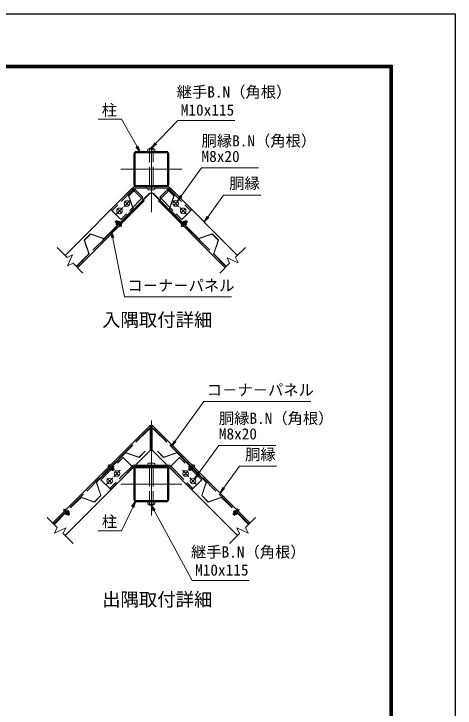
# Model space of a CAD drawing. Units: millimetres, scale not verified. Extents: x -6300 to 6300, y -4455 to 4455.
# Drawn here: x 3462 to 6300, y -13 to 4455 of the extents above; entities that cross this region are included whole.
import ezdxf
from ezdxf.enums import TextEntityAlignment as Align

# ---------------------------------------------------------------- set-up
doc = ezdxf.new("R2010")
doc.units = ezdxf.units.MM
doc.header["$LTSCALE"] = 20
doc.linetypes.add('DASHED', pattern=[7.5, 6, -1.5])
doc.linetypes.add('USER1', pattern=[50.8, 31.75, -6.35, 6.35, -6.35])
for name, color, linetype, lineweight in [('0-1_D-STR1', 1, 'Continuous', 25), ('0-2_D-BMK', 2, 'USER1', 13), ('0-3_D-STR3', 3, 'Continuous', 13), ('0-4_D-STR2', 7, 'Continuous', 13), ('0-6_D-STR-TXT', 7, 'Continuous', 13), ('0-7_D-TTL-TXT', 7, 'Continuous', 25), ('0-8_0', 7, 'Continuous', 25), ('0-A_D-TTL', 7, 'Continuous', 25)]:
    doc.layers.add(name, color=color, linetype=linetype, lineweight=lineweight)
doc.styles.add('ＭＳ ゴシック', font='')
doc.styles.get('ＭＳ ゴシック').set_extended_font_data('MS Gothic')

# ---------------------------------------------------------------- blocks, each defined once
blk = doc.blocks.new('_Open')
at = {"layer": '0-8_0'}
blk.add_line((-20, 3.333), (0, 0), dxfattribs=at)
blk.add_lwpolyline([(-20, -3.333), (0, 0), (-20, 0)], dxfattribs=at)

msp = doc.modelspace()

# ---------------------------------------------------------------- linework, layer by layer
at = {"layer": '0-1_D-STR1'}
for p, q in [((4233.53, 3553.75), (4233.53, 3357.55)), ((4240.73, 3553.75), (4240.73, 3357.55)), ((4444.13, 3568.15), (4247.93, 3568.15)), ((4444.13, 3560.95), (4247.93, 3560.95)), ((4451.33, 3357.55), (4451.33, 3553.75)), ((4458.53, 3357.55), (4458.53, 3553.75)), ((3791.15, 2900.77), (4220.8, 3330.42)), ((4300.35, 3250.87), (4220.8, 3330.42)), ((4247.93, 3350.35), (4444.13, 3350.35)), ((4247.93, 3343.15), (4444.13, 3343.15)), ((4391.71, 3250.87), (4471.26, 3330.42)), ((4900.74, 2900.94), (4471.26, 3330.42)), ((3870.78, 2821.31), (4300.35, 3250.87)), ((4821.27, 2821.31), (4391.71, 3250.87)), ((3711.68, 1178.73), (4340.4, 1807.45)), ((4340.4, 1648.35), (4340.4, 1807.45)), ((4980.37, 1178.73), (4351.65, 1807.45)), ((4351.65, 1648.35), (4351.65, 1807.45)), ((3791.15, 1099.09), (4340.4, 1648.35)), ((4900.91, 1099.09), (4351.65, 1648.35)), ((4233.53, 1527.07), (4233.53, 1330.87)), ((4240.73, 1527.07), (4240.73, 1330.87)), ((4444.13, 1541.47), (4247.93, 1541.47)), ((4444.13, 1534.27), (4247.93, 1534.27)), ((4451.33, 1330.87), (4451.33, 1527.07)), ((4458.53, 1330.87), (4458.53, 1527.07)), ((4247.93, 1323.67), (4444.13, 1323.67)), ((4247.93, 1316.47), (4444.13, 1316.47))]:
    msp.add_line(p, q, dxfattribs=at)
at = {"layer": '0-1_D-STR1', "linetype": 'DASHED'}
for p, q in [((3864.42, 2827.67), (4293.99, 3257.24)), ((4827.64, 2827.67), (4398.07, 3257.24)), ((3718.05, 1172.37), (4340.4, 1794.72)), ((4974.01, 1172.37), (4351.65, 1794.72))]:
    msp.add_line(p, q, dxfattribs=at)
at = {"layer": '0-1_D-STR1'}
for centre, radius, start, end in [((4247.93, 3553.75), 14.4, 90, 180), ((4247.93, 3553.75), 7.2, 90, 180), ((4444.13, 3553.75), 14.4, 0, 90), ((4444.13, 3553.75), 7.2, 0, 90), ((4247.93, 3357.55), 14.4, 180, 270), ((4247.93, 3357.55), 7.2, 180, 270), ((4444.13, 3357.55), 14.4, 270, 0), ((4444.13, 3357.55), 7.2, 270, 0), ((4247.93, 1527.07), 14.4, 90, 180), ((4247.93, 1527.07), 7.2, 90, 180), ((4444.13, 1527.07), 14.4, 0, 90), ((4444.13, 1527.07), 7.2, 0, 90), ((4247.93, 1330.87), 14.4, 180, 270), ((4247.93, 1330.87), 7.2, 180, 270), ((4444.13, 1330.87), 14.4, 270, 0), ((4444.13, 1330.87), 7.2, 270, 0)]:
    msp.add_arc(centre, radius, start, end, dxfattribs=at)
at = {"layer": '0-2_D-BMK'}
for p, q in [((4346.03, 3601.14), (4346.03, 3179.07)), ((4150.4, 3455.65), (4541.66, 3455.65)), ((4168.3, 3214.28), (4209.66, 3255.65)), ((4174.26, 3249.68), (4203.7, 3220.25)), ((4523.76, 3214.28), (4482.39, 3255.65)), ((4517.79, 3249.68), (4488.36, 3220.25)), ((4120.57, 3166.55), (4161.93, 3207.92)), ((4126.53, 3201.95), (4155.97, 3172.52)), ((4571.49, 3166.55), (4530.12, 3207.92)), ((4565.52, 3201.95), (4536.09, 3172.52)), ((4153.55, 3085.84), (4116.28, 3123.11)), ((4538.5, 3085.84), (4575.78, 3123.11)), ((4346.03, 1227.23), (4346.03, 1838.42)), ((4068.49, 1553.78), (4105.76, 1516.5)), ((4623.57, 1553.78), (4586.29, 1516.5)), ((4104.66, 1476.24), (4146.02, 1517.61)), ((4140.06, 1482.21), (4110.63, 1511.64)), ((4587.4, 1476.24), (4546.03, 1517.61)), ((4552, 1482.21), (4581.43, 1511.64)), ((4056.93, 1428.51), (4098.29, 1469.88)), ((4092.33, 1434.48), (4062.9, 1463.91)), ((4635.13, 1428.51), (4593.76, 1469.88)), ((4599.73, 1434.48), (4629.16, 1463.91)), ((4150.4, 1428.97), (4541.66, 1428.97)), ((3782.11, 1267.4), (3819.39, 1230.13)), ((4909.94, 1267.4), (4872.67, 1230.13))]:
    msp.add_line(p, q, dxfattribs=at)
at = {"layer": '0-3_D-STR3'}
for p, q in [((4364.59, 3586.15), (4327.47, 3586.15)), ((4334.78, 3588.4), (4337.03, 3591.78)), ((4334.78, 3586.15), (4334.78, 3588.4)), ((4334.78, 3588.4), (4357.28, 3588.4)), ((4334.99, 3568.15), (4334.99, 3584.12)), ((4337.03, 3591.78), (4355.03, 3591.78)), ((4337.03, 3586.15), (4337.03, 3591.78)), ((4355.03, 3586.15), (4355.03, 3591.78)), ((4355.03, 3591.78), (4357.28, 3588.4)), ((4357.07, 3568.15), (4357.07, 3584.12)), ((4357.28, 3586.15), (4357.28, 3588.4)), ((4368.11, 3568.15), (4323.95, 3568.15)), ((4292.4, 3274.74), (4228.76, 3338.38)), ((4239.82, 3343.15), (4452.24, 3343.15)), ((4239.82, 3333.03), (4452.24, 3333.03)), ((4312.77, 3333.03), (4312.77, 3343.15)), ((4326.9, 3321.78), (4365.15, 3321.78)), ((4380.9, 3333.03), (4380.9, 3343.15)), ((4399.66, 3274.74), (4463.3, 3338.38)), ((4134.89, 3085.41), (4153.98, 3104.5)), ((4135.52, 3084.77), (4134.89, 3085.41)), ((4137.56, 3120.2), (4135.36, 3119.62)), ((4154.62, 3103.87), (4153.98, 3104.5)), ((4537.44, 3103.87), (4538.08, 3104.5)), ((4557.17, 3085.41), (4538.08, 3104.5)), ((4554.5, 3120.2), (4556.69, 3119.62)), ((4556.53, 3084.77), (4557.17, 3085.41)), ((4067.43, 1535.75), (4068.07, 1535.11)), ((4068.07, 1535.11), (4087.16, 1554.2)), ((4086.52, 1554.84), (4087.16, 1554.2)), ((4456.43, 1551.6), (4235.63, 1551.6)), ((4456.43, 1541.47), (4235.63, 1541.47)), ((4365.15, 1562.85), (4326.9, 1562.85)), ((4605.54, 1554.84), (4604.9, 1554.2)), ((4623.99, 1535.11), (4604.9, 1554.2)), ((4624.63, 1535.75), (4623.99, 1535.11)), ((3781.69, 1248.73), (3800.78, 1267.82)), ((3800.14, 1268.46), (3800.78, 1267.82)), ((4863.79, 1268.46), (4863.15, 1267.82)), ((4910.37, 1248.73), (4891.28, 1267.82)), ((3781.05, 1249.37), (3781.69, 1248.73)), ((4911.01, 1249.37), (4910.37, 1248.73))]:
    msp.add_line(p, q, dxfattribs=at)
at = {"layer": '0-3_D-STR3', "linetype": 'DASHED'}
for p, q in [((4334.78, 3350.35), (4334.78, 3560.95)), ((4357.28, 3350.35), (4357.28, 3560.95)), ((4229.08, 3338.7), (4085.57, 3195.19)), ((4236.24, 3331.54), (4092.73, 3188.03)), ((4455.82, 3331.54), (4599.33, 3188.03)), ((4292.4, 3274.74), (4149.21, 3131.55)), ((4399.66, 3274.74), (4542.85, 3131.55)), ((4085.57, 3195.19), (4149.21, 3131.55)), ((4115.16, 3116.59), (4122.8, 3124.23)), ((4123.75, 3108), (4115.16, 3116.59)), ((4115.8, 3114.05), (4115.16, 3116.59)), ((4115.8, 3114.05), (4125.34, 3123.59)), ((4122.8, 3107.05), (4115.8, 3114.05)), ((4135.36, 3119.62), (4119.77, 3104.02)), ((4131.39, 3115.64), (4122.8, 3124.23)), ((4122.8, 3124.23), (4125.34, 3123.59)), ((4130.93, 3099.27), (4123.78, 3106.42)), ((4132.34, 3116.59), (4125.34, 3123.59)), ((4144.71, 3113.05), (4126.34, 3094.68)), ((4140.12, 3108.46), (4132.96, 3115.61)), ((4144.71, 3113.05), (4137.56, 3120.2)), ((4547.35, 3113.05), (4554.5, 3120.2)), ((4547.35, 3113.05), (4565.72, 3094.68)), ((4551.94, 3108.46), (4559.09, 3115.61)), ((4556.69, 3119.62), (4572.28, 3104.02)), ((4559.72, 3116.59), (4566.72, 3123.59)), ((4560.67, 3115.64), (4569.26, 3124.23)), ((4561.13, 3099.27), (4568.28, 3106.42)), ((4569.26, 3124.23), (4566.72, 3123.59)), ((4576.26, 3114.05), (4566.72, 3123.59)), ((4568.31, 3108), (4576.9, 3116.59)), ((4576.9, 3116.59), (4569.26, 3124.23)), ((4569.26, 3107.05), (4576.26, 3114.05)), ((4576.26, 3114.05), (4576.9, 3116.59)), ((4526.94, 1600.34), (4463.3, 1536.7)), ((4670.13, 1457.15), (4526.94, 1600.34)), ((4095.71, 1544.93), (4077.34, 1526.56)), ((4224.89, 1547.15), (4078.41, 1400.67)), ((4081.93, 1531.15), (4089.08, 1524)), ((4102.27, 1535.59), (4086.68, 1520)), ((4089.7, 1523.02), (4096.7, 1516.02)), ((4090.66, 1523.97), (4099.25, 1515.38)), ((4091.11, 1540.34), (4098.27, 1533.19)), ((4095.71, 1544.93), (4102.86, 1537.78)), ((4096.7, 1516.02), (4106.25, 1525.57)), ((4098.29, 1531.61), (4106.89, 1523.02)), ((4099.25, 1532.57), (4106.25, 1525.57)), ((4099.25, 1515.38), (4106.89, 1523.02)), ((4102.86, 1537.78), (4102.27, 1535.59)), ((4106.25, 1525.57), (4106.89, 1523.02)), ((4311.15, 1551.6), (4311.15, 1541.47)), ((4334.78, 1534.27), (4334.78, 1323.67)), ((4357.28, 1534.27), (4357.28, 1323.67)), ((4379.29, 1551.6), (4379.29, 1541.47)), ((4460.01, 1539.99), (4606.49, 1393.51)), ((4467.17, 1547.15), (4470.46, 1543.86)), ((4470.46, 1543.86), (4613.65, 1400.67)), ((4593.76, 1531.61), (4585.17, 1523.02)), ((4585.81, 1525.57), (4585.17, 1523.02)), ((4592.81, 1515.38), (4585.17, 1523.02)), ((4592.81, 1532.57), (4585.81, 1525.57)), ((4595.35, 1516.02), (4585.81, 1525.57)), ((4596.35, 1544.93), (4589.2, 1537.78)), ((4589.79, 1535.59), (4589.2, 1537.78)), ((4589.79, 1535.59), (4605.38, 1520)), ((4601.4, 1523.97), (4592.81, 1515.38)), ((4600.94, 1540.34), (4593.79, 1533.19)), ((4602.35, 1523.02), (4595.35, 1516.02)), ((4596.35, 1544.93), (4614.72, 1526.56)), ((4610.13, 1531.15), (4602.98, 1524)), ((4096.7, 1516.02), (4099.25, 1515.38)), ((4595.35, 1516.02), (4592.81, 1515.38)), ((4606.49, 1393.51), (4670.13, 1457.15)), ((4323.95, 1316.47), (4368.11, 1316.47)), ((4327.47, 1298.47), (4364.59, 1298.47)), ((4334.78, 1298.47), (4334.78, 1296.22)), ((4357.28, 1296.22), (4334.78, 1296.22)), ((4337.03, 1292.85), (4334.78, 1296.22)), ((4334.99, 1316.47), (4334.99, 1300.51)), ((4337.03, 1298.47), (4337.03, 1292.85)), ((4355.03, 1298.47), (4355.03, 1292.85)), ((4357.28, 1296.22), (4355.03, 1292.85)), ((4357.07, 1316.47), (4357.07, 1300.51)), ((4357.28, 1298.47), (4357.28, 1296.22)), ((3809.33, 1258.55), (3790.96, 1240.18)), ((3804.74, 1253.96), (3811.89, 1246.81)), ((3809.33, 1258.55), (3816.48, 1251.4)), ((3816.48, 1251.4), (3815.89, 1249.21)), ((4355.03, 1292.85), (4337.03, 1292.85)), ((4882.73, 1258.55), (4875.58, 1251.4)), ((4875.58, 1251.4), (4876.16, 1249.21)), ((4887.32, 1253.96), (4880.17, 1246.81)), ((4882.73, 1258.55), (4901.1, 1240.18)), ((3795.55, 1244.78), (3802.7, 1237.62)), ((3815.89, 1249.21), (3800.3, 1233.62)), ((3803.33, 1236.64), (3810.33, 1229.64)), ((3804.28, 1237.6), (3812.87, 1229)), ((3810.33, 1229.64), (3819.87, 1239.19)), ((3810.33, 1229.64), (3812.87, 1229)), ((3811.92, 1245.23), (3820.51, 1236.64)), ((3812.87, 1246.19), (3819.87, 1239.19)), ((3812.87, 1229), (3820.51, 1236.64)), ((3819.87, 1239.19), (3820.51, 1236.64)), ((4880.14, 1245.23), (4871.55, 1236.64)), ((4872.19, 1239.19), (4871.55, 1236.64)), ((4879.19, 1229), (4871.55, 1236.64)), ((4879.19, 1246.19), (4872.19, 1239.19)), ((4881.73, 1229.64), (4872.19, 1239.19)), ((4876.16, 1249.21), (4891.76, 1233.62)), ((4887.78, 1237.6), (4879.19, 1229)), ((4881.73, 1229.64), (4879.19, 1229)), ((4888.73, 1236.64), (4881.73, 1229.64)), ((4896.51, 1244.78), (4889.35, 1237.62))]:
    msp.add_line(p, q, dxfattribs=at)
at = {"layer": '0-3_D-STR3'}
for points in [[(4323.95, 3568.15), (4323.95, 3584.12), (4327.47, 3586.15)], [(4368.11, 3568.15), (4368.11, 3584.12), (4364.59, 3586.15)]]:
    msp.add_lwpolyline(points, dxfattribs=at)
at = {"layer": '0-3_D-STR3', "linetype": 'DASHED'}
for points in [[(4462.98, 3338.7), (4606.49, 3195.19), (4542.85, 3131.55)], [(4126.34, 3094.68), (4119.19, 3101.83), (4119.77, 3104.02)], [(4565.72, 3094.68), (4572.87, 3101.83), (4572.28, 3104.02)], [(4232.05, 1539.99), (4085.57, 1393.51), (4021.93, 1457.15), (4165.12, 1600.34), (4228.76, 1536.7)], [(4077.34, 1526.56), (4084.49, 1519.41), (4086.68, 1520)], [(4614.72, 1526.56), (4607.57, 1519.41), (4605.38, 1520)], [(4323.95, 1316.47), (4323.95, 1300.51), (4327.47, 1298.47)], [(4368.11, 1316.47), (4368.11, 1300.51), (4364.59, 1298.47)], [(3790.96, 1240.18), (3798.11, 1233.03), (3800.3, 1233.62)], [(4901.1, 1240.18), (4893.95, 1233.03), (4891.76, 1233.62)]]:
    msp.add_lwpolyline(points, dxfattribs=at)
at = {"layer": '0-3_D-STR3'}
for centre in [(4188.98, 3234.96), (4503.08, 3234.96), (4141.25, 3187.23), (4550.81, 3187.23), (4125.34, 1496.93), (4566.72, 1496.93), (4077.61, 1449.2), (4614.45, 1449.2)]:
    msp.add_circle(centre, 18, dxfattribs=at)
for centre, radius, start, end in [((4329.47, 3576.05), 9.78, 55.61587, 124.38413), ((4346.03, 3549.28), 36.54, 72.41211, 107.58789), ((4362.59, 3576.05), 9.78, 55.61587, 124.38413), ((4239.82, 3327.96), 15.19, 90, 135), ((4239.82, 3327.96), 5.06, 90, 135), ((4452.24, 3327.96), 15.19, 45, 90), ((4452.24, 3327.96), 5.06, 45, 90), ((4136.12, 3103.27), 18.5, 268.14261, 1.85739), ((4555.93, 3103.27), 18.5, 178.14261, 271.85739), ((4085.92, 1536.35), 18.5, 88.14261, 181.85739), ((4606.14, 1536.35), 18.5, 358.14261, 91.85739), ((3799.54, 1249.97), 18.5, 88.14261, 181.85739), ((4892.51, 1249.97), 18.5, 358.14261, 91.85739)]:
    msp.add_arc(centre, radius, start, end, dxfattribs=at)
at = {"layer": '0-3_D-STR3', "linetype": 'DASHED'}
for centre, radius, start, end in [((4124.84, 3100.77), 5.75, 100.61587, 169.38413), ((4142.86, 3096.53), 21.5, 117.41211, 152.58789), ((4138.62, 3114.55), 5.75, 100.61587, 169.38413), ((4553.44, 3114.55), 5.75, 10.61587, 79.38413), ((4549.2, 3096.53), 21.5, 27.41211, 62.58789), ((4567.22, 3100.77), 5.75, 10.61587, 79.38413), ((4083.43, 1525.06), 5.75, 280.61587, 349.38413), ((4079.19, 1543.08), 21.5, 297.41211, 332.58789), ((4097.21, 1538.84), 5.75, 280.61587, 349.38413), ((4235.63, 1536.41), 15.19, 90, 135), ((4235.63, 1536.41), 5.06, 90, 135), ((4456.43, 1536.41), 15.19, 45, 90), ((4456.43, 1536.41), 5.06, 45, 90), ((4594.85, 1538.84), 5.75, 190.61587, 259.38413), ((4612.87, 1543.08), 21.5, 207.41211, 242.58789), ((4608.63, 1525.06), 5.75, 190.61587, 259.38413), ((4329.47, 1308.58), 9.78, 235.61587, 304.38413), ((4346.03, 1335.34), 36.54, 252.41211, 287.58789), ((4362.59, 1308.58), 9.78, 235.61587, 304.38413), ((3810.83, 1252.46), 5.75, 280.61587, 349.38413), ((4881.23, 1252.46), 5.75, 190.61587, 259.38413), ((3797.05, 1238.68), 5.75, 280.61587, 349.38413), ((3792.81, 1256.71), 21.5, 297.41211, 332.58789), ((4899.25, 1256.71), 21.5, 207.41211, 242.58789), ((4895.01, 1238.68), 5.75, 190.61587, 259.38413)]:
    msp.add_arc(centre, radius, start, end, dxfattribs=at)
at = {"layer": '0-3_D-STR3'}
for centre, major_axis, start_param, end_param in [((4326.9, 3333.03), (0, -11.25), 4.712389, 6.2831853), ((4365.15, 3333.03), (0, -11.25), 6.2831853, 7.8539816), ((4326.9, 1551.6), (0, 11.25), 6.2831853, 7.8539816), ((4365.15, 1551.6), (0, 11.25), 4.712389, 6.2831853)]:
    msp.add_ellipse(centre, major_axis=major_axis, ratio=0.3, start_param=start_param, end_param=end_param, dxfattribs=at)
at = {"layer": '0-4_D-STR2', "linetype": 'DASHED'}
for p, q in [((4239.57, 3324.38), (4199.8, 3284.6)), ((4240.85, 3323.1), (4201.87, 3284.12)), ((4239.57, 3324.38), (4240.85, 3323.1)), ((4452.48, 3324.38), (4451.21, 3323.1)), ((4451.21, 3323.1), (4490.19, 3284.12)), ((4452.48, 3324.38), (4492.26, 3284.6)), ((4331.39, 3294.64), (4029.1, 2992.35)), ((4199.8, 3284.6), (4229.39, 3197.73)), ((4201.87, 3284.12), (4231.46, 3197.25)), ((4360.67, 3294.64), (4662.95, 2992.35)), ((4361.94, 3295.91), (4664.23, 2993.63)), ((4490.19, 3284.12), (4460.6, 3197.25)), ((4492.26, 3284.6), (4462.67, 3197.73)), ((4229.39, 3197.73), (4041.66, 3010)), ((4460.6, 3197.25), (4649.92, 3007.93)), ((4462.67, 3197.73), (4650.4, 3010)), ((3954.79, 3039.59), (3913.42, 2998.22)), ((3954.79, 3039.59), (4041.66, 3010)), ((4737.27, 3039.59), (4650.4, 3010)), ((4737.27, 3039.59), (4778.64, 2998.22)), ((3913.42, 2998.22), (3943.01, 2911.36)), ((3955.27, 3037.52), (3915.49, 2997.74)), ((3915.49, 2997.74), (3945.08, 2910.87)), ((3955.27, 3037.52), (4042.14, 3007.93)), ((4736.79, 3037.52), (4649.92, 3007.93)), ((4736.79, 3037.52), (4776.57, 2997.74)), ((4776.57, 2997.74), (4746.98, 2910.87)), ((4778.64, 2998.22), (4749.04, 2911.36)), ((3861.87, 2830.21), (3943.01, 2911.36)), ((3863.15, 2828.94), (3945.08, 2910.87)), ((4828.91, 2828.94), (4746.98, 2910.87)), ((4830.18, 2830.21), (4749.04, 2911.36)), ((4330.12, 1784.44), (4027.83, 1482.15)), ((4331.39, 1783.16), (4029.1, 1480.88)), ((4360.67, 1783.16), (4662.95, 1480.88)), ((4361.94, 1784.44), (4664.23, 1482.15)), ((4179.91, 1631.68), (3990.59, 1442.36)), ((4180.39, 1629.62), (3992.65, 1441.88)), ((4266.78, 1602.09), (4179.91, 1631.68)), ((4267.26, 1600.02), (4180.39, 1629.62)), ((4305.76, 1641.07), (4266.78, 1602.09)), ((4307.03, 1639.8), (4267.26, 1600.02)), ((4307.03, 1639.8), (4305.76, 1641.07)), ((4385.03, 1639.8), (4386.3, 1641.07)), ((4385.03, 1639.8), (4424.8, 1600.02)), ((4386.3, 1641.07), (4425.28, 1602.09)), ((4424.8, 1600.02), (4511.67, 1629.62)), ((4425.28, 1602.09), (4512.15, 1631.68)), ((4511.67, 1629.62), (4699.4, 1441.88)), ((4512.15, 1631.68), (4701.47, 1442.36)), ((4020.18, 1355.49), (3990.59, 1442.36)), ((4022.25, 1355.01), (3992.65, 1441.88)), ((4669.81, 1355.01), (4699.4, 1441.88)), ((4671.88, 1355.49), (4701.47, 1442.36)), ((3719.32, 1171.09), (3893.53, 1345.3)), ((3720.59, 1169.82), (3894.01, 1343.24)), ((3980.4, 1315.71), (3893.53, 1345.3)), ((3980.88, 1313.65), (3894.01, 1343.24)), ((4020.18, 1355.49), (3980.4, 1315.71)), ((4022.25, 1355.01), (3980.88, 1313.65)), ((4669.81, 1355.01), (4711.18, 1313.65)), ((4671.88, 1355.49), (4711.66, 1315.71)), ((4711.18, 1313.65), (4798.05, 1343.24)), ((4711.66, 1315.71), (4798.53, 1345.3)), ((4971.46, 1169.82), (4798.05, 1343.24)), ((4972.74, 1171.09), (4798.53, 1345.3))]:
    msp.add_line(p, q, dxfattribs=at)
msp.add_lwpolyline([(4330.12, 3295.91), (4027.83, 2993.63), (4029.1, 2992.35)], dxfattribs=at)
for radius in [22.5, 20.7]:
    msp.add_arc((4346.03, 3280), radius, 45, 135, dxfattribs=at)
at = {"layer": '0-6_D-STR-TXT'}
for p, q in [((4231.46, 3197.25), (4042.14, 3007.93)), ((4664.23, 2993.63), (4662.95, 2992.35)), ((3739.73, 2952.19), (3803.72, 2888.19)), ((4888.16, 2888.37), (4952.16, 2952.36)), ((3803.72, 2888.19), (3839.78, 2905.01)), ((3806.15, 2832.89), (3839.78, 2905.01)), ((4905.03, 2852.19), (4832.91, 2885.82)), ((4849.73, 2849.76), (4832.91, 2885.82)), ((4888.22, 2888.25), (4905.03, 2852.19)), ((3842.21, 2849.71), (3806.15, 2832.89)), ((3842.33, 2849.76), (3906.32, 2785.77)), ((4785.74, 2785.77), (4849.73, 2849.76)), ((4027.83, 1482.15), (4029.1, 1480.88)), ((4664.23, 1482.15), (4662.95, 1480.88)), ((3740.14, 1150.28), (3676.15, 1214.27)), ((4951.92, 1150.28), (5015.91, 1214.27)), ((3740.08, 1150.16), (3723.27, 1114.1)), ((3723.27, 1114.1), (3795.39, 1147.73)), ((3778.57, 1111.67), (3795.39, 1147.73)), ((4968.79, 1114.1), (4896.67, 1147.73)), ((4913.48, 1111.67), (4896.67, 1147.73)), ((4951.97, 1150.16), (4968.79, 1114.1)), ((3842.57, 1047.68), (3778.57, 1111.67)), ((4849.49, 1047.68), (4913.48, 1111.67))]:
    msp.add_line(p, q, dxfattribs=at)
for points in [[(4003.72, 3776.97), (4153.38, 3776.97), (4271.02, 3569.89)], [(4882.5, 3769.09), (4515.66, 3769.09), (4347.41, 3593.22)], [(5035.73, 3463.41), (4668.89, 3463.41), (4515.4, 3250.71)], [(5049.3, 3287.91), (4810.28, 3287.91), (4687.17, 3117.3)], [(4861.84, 2633.23), (4173.89, 2633.23), (4090.5, 3051.39)], [(5372.46, 1960.9), (4684.51, 1960.9), (4476.12, 1673.05)], [(5147.1, 1677.64), (4780.26, 1677.64), (4626.77, 1464.95)], [(5151.34, 1543.29), (4912.32, 1543.29), (4789.2, 1372.69)], [(4003.72, 1128.52), (4153.38, 1128.52), (4243.97, 1315.01)], [(4974.59, 808.52), (4607.76, 808.52), (4346.98, 1291.09)]]:
    msp.add_lwpolyline(points, dxfattribs=at)
for radius in [22.5, 20.7]:
    msp.add_arc((4346.03, 1768.53), radius, 45, 135, dxfattribs=at)
at = {"layer": '0-A_D-TTL', "color": 2}
msp.add_lwpolyline([(-6300, 4455), (6300, 4455), (6300, -4455), (-6300, -4455)], close=True, dxfattribs=at)
at = {"layer": '0-A_D-TTL'}
for points in [[(-5895, 4125), (5895, 4125), (5895, -4125), (-5895, -4125)], [(-5891.25, 4121.25), (5891.25, 4121.25), (5891.25, -4121.25), (-5891.25, -4121.25)], [(-5887.5, 4117.5), (5887.5, 4117.5), (5887.5, -4117.5), (-5887.5, -4117.5)], [(-5883.75, 4113.75), (5883.75, 4113.75), (5883.75, -4113.75), (-5883.75, -4113.75)], [(-5880, 4110), (5880, 4110), (5880, -4110), (-5880, -4110)]]:
    msp.add_lwpolyline(points, close=True, dxfattribs=at)

# ---------------------------------------------------------------- block references
at = {"layer": '0-6_D-STR-TXT', "xscale": 2, "yscale": 2}
for p, rotation in [((4346.03, 3591.78), 226.26882), ((4272, 3568.15), 299.59998), ((4514.23, 3249.09), 234.18441), ((4686, 3115.68), 234.18441), ((4090.1, 3053.35), 101.27823), ((4474.94, 1671.43), 234.09721), ((4625.6, 1463.32), 234.18441), ((4788.03, 1371.07), 234.18441), ((4244.84, 1316.81), 64.09131), ((4346.03, 1292.85), 118.387)]:
    msp.add_blockref('_Open', p, dxfattribs=dict(at, rotation=rotation))

# ---------------------------------------------------------------- texts
at = {"layer": '0-6_D-STR-TXT', "style": 'ＭＳ ゴシック'}
for s, p in [('継手B.N（角根）', (4508.97, 3894.89)), ('柱', (4027.01, 3778.52)), ('M10x115', (4535.36, 3778.96)), ('胴縁B.N（角根）', (4668.89, 3580.54)), ('M8x20', (4668.89, 3480.4)), ('胴縁', (4847.31, 3306.81)), ('コ－ナ－パネル', (4192.33, 2649.5)), ('コ－ナ－パネル', (4702.95, 1977.17)), ('胴縁B.N（角根）', (4780.26, 1794.77)), ('M8x20', (4780.26, 1694.64)), ('胴縁', (4949.35, 1562.2)), ('柱', (4027.01, 1130.07)), ('継手B.N（角根）', (4601.07, 934.32)), ('M10x115', (4627.46, 818.39))]:
    msp.add_text(s, height=72.14, dxfattribs=at).set_placement(p, align=Align.BOTTOM_LEFT)
at = {"layer": '0-7_D-TTL-TXT', "style": 'ＭＳ ゴシック'}
for s, p in [('入隅取付詳細', (4029.38, 2416.76)), ('出隅取付詳細', (4029.38, 617.24))]:
    msp.add_text(s, height=86.66, dxfattribs=at).set_placement(p, align=Align.BOTTOM_LEFT)

doc.saveas('drawing.dxf')
